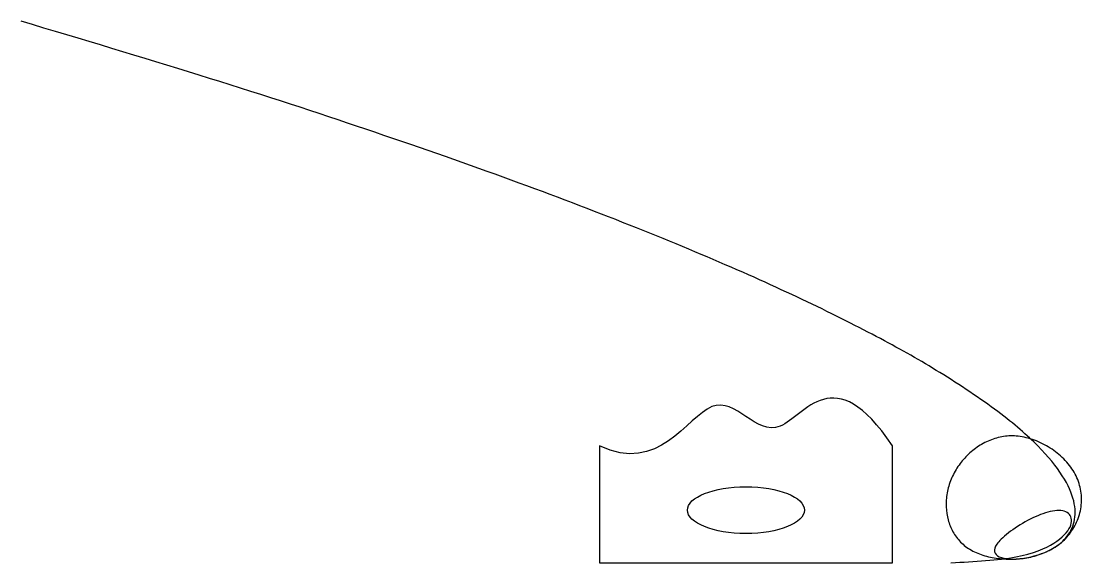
# Model space of a CAD drawing. Header units: millimetres. Extents: x -198 to 165, y 0 to 185.
import ezdxf

# ---------------------------------------------------------------- set-up
doc = ezdxf.new("R2010")
doc.units = ezdxf.units.MM

msp = doc.modelspace()

# ---------------------------------------------------------------- linework, layer by layer
for p, q in [((0, 40), (0, 0)), ((100, 0), (100, 40)), ((0, 0), (100, 0))]:
    msp.add_line(p, q)
msp.add_ellipse((50, 18), major_axis=(20, 0), ratio=0.4)
msp.add_open_spline([(120, 0), (160, 0), (170, 30), (140, 50), (115, 30), (120, 0), (160, 0), (170, 30)], degree=3, knots=[0, 1, 2, 3, 4, 5, 6, 7, 8, 9, 10, 11])
msp.add_open_spline([(100, 40), (80, 70), (60, 30), (40, 70), (20, 30), (0, 40)], degree=3)

doc.saveas('drawing.dxf')
